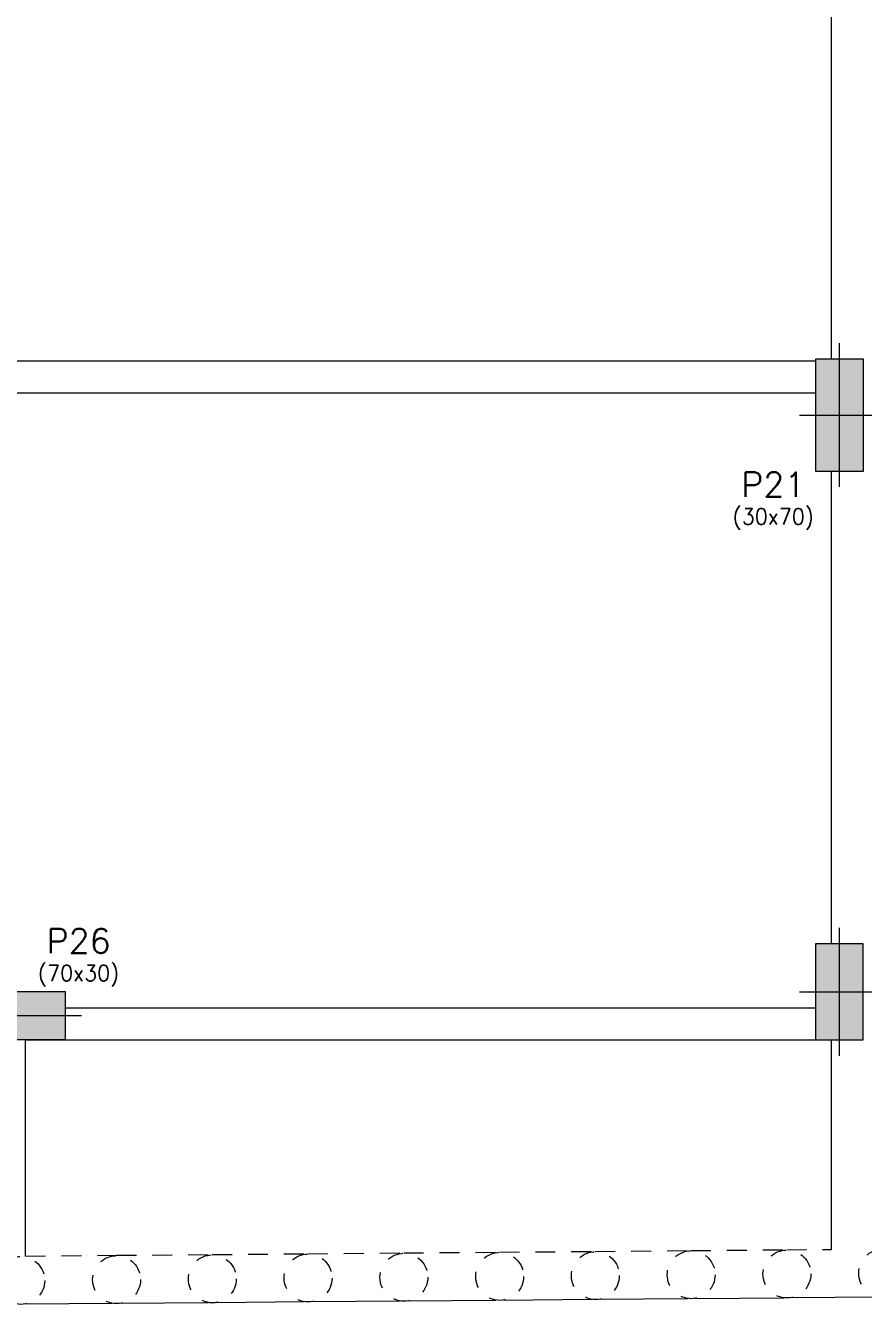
# Model space of a CAD drawing. Header units: metres. Extents: x 219 to 707, y -561 to -17.
# Drawn here: x 409.8 to 415.05, y -85.98 to -77.97 of the extents above; entities that cross this region are included whole.
import ezdxf
from ezdxf.enums import TextEntityAlignment as Align

# ---------------------------------------------------------------- set-up
doc = ezdxf.new("R2010")
doc.units = ezdxf.units.M
doc.linetypes.add('DASHED', pattern=[0.75, 0.5, -0.25])
for name, color, linetype, lineweight in [('PILAR_DIM', 253, 'Continuous', 0), ('PILAR_EJES', 1, 'Continuous', 0), ('PILAR_HORMIGON', 5, 'Continuous', 20), ('PILAR_REF', 253, 'Continuous', 0), ('VIG_CARAS', 253, 'Continuous', 9)]:
    doc.layers.add(name, color=color, linetype=linetype, lineweight=lineweight)
doc.styles.add('CYPETXT', font='romans', dxfattribs={"height": 0.2})

# ---------------------------------------------------------------- blocks, each defined once
blk = doc.blocks.new('Ejes del pilar')
at = {"layer": 'PILAR_EJES'}
for p, q in [((0, -0.5), (0, 0.5)), ((-0.5, 0), (0.5, 0))]:
    blk.add_line(p, q, dxfattribs=at)
blk = doc.blocks.new('A$Ce6b0c617')
h = blk.add_hatch(color=252)
h.dxf.hatch_style = 1
h.paths.add_polyline_path([(-17.2, -0.0976), (-16.5, -0.0976), (-16.5, 0.1024), (-17.2, 0.1024)])
h.paths.add_polyline_path([(-12.325, -0.098), (-11.525, -0.098), (-11.525, 0.102), (-12.325, 0.102)])
h.paths.add_polyline_path([(-7.3, -0.2), (-6.6, -0.2), (-6.6, 0.1), (-7.3, 0.1)])
h.paths.add_polyline_path([(-3.1502, -0.1), (-2.4502, -0.1), (-2.4502, 0.1), (-3.1502, 0.1)])
h.paths.add_polyline_path([(-0.35, -0.1), (0.35, -0.1), (0.35, 0.1), (-0.35, 0.1)])
h.paths.add_polyline_path([(-0.3503, -4.0492), (-0.0503, -4.0492), (-0.0503, -3.3492), (-0.3503, -3.3492)])
h.paths.add_polyline_path([(-3.1503, -4.05), (-2.8503, -4.05), (-2.8503, -3.35), (-3.1503, -3.35)])
h.paths.add_polyline_path([(-7.3003, -3.6487), (-6.6003, -3.6487), (-6.6003, -3.3487), (-7.3003, -3.3487)])
h.paths.add_polyline_path([(-12.0503, -3.648), (-11.3503, -3.648), (-11.3503, -3.348), (-12.0503, -3.348)])
h.paths.add_polyline_path([(-17.7003, -3.5987), (-16.9003, -3.5987), (-16.9003, -3.3487), (-17.7003, -3.3487)])
h.paths.add_polyline_path([(-17.2011, -13.8979), (-16.9011, -13.8979), (-16.9011, -13.2979), (-17.2011, -13.2979)])
h.paths.add_polyline_path([(-12.0511, -13.8978), (-11.7511, -13.8978), (-11.7511, -13.2978), (-12.0511, -13.2978)])
h.paths.add_polyline_path([(-12.0508, -10.4358), (-11.7508, -10.4358), (-11.7508, -9.6358), (-12.0508, -9.6358)])
h.paths.add_polyline_path([(-6.8008, -10.3362), (-6.4508, -10.3362), (-6.4508, -9.6362), (-6.8008, -9.6362)])
h.paths.add_polyline_path([(-6.802, -13.8987), (-6.502, -13.8987), (-6.502, -13.2987), (-6.802, -13.2987)])
h.paths.add_polyline_path([(-3.7511, -13.8983), (-3.4511, -13.8983), (-3.4511, -13.1983), (-3.7511, -13.1983)])
h.paths.add_polyline_path([(-3.7508, -10.3364), (-3.4508, -10.3364), (-3.4508, -9.6364), (-3.7508, -9.6364)])
h.paths.add_polyline_path([(0.9002, -13.8987), (1.6002, -13.8987), (1.6002, -13.5987), (0.9002, -13.5987)])
h.paths.add_polyline_path([(6.2989, -13.8998), (6.5989, -13.8998), (6.5989, -13.2998), (6.2989, -13.2998)])
h.paths.add_polyline_path([(6.2992, -10.3373), (6.5992, -10.3373), (6.5992, -9.6373), (6.2992, -9.6373)])
h.paths.add_polyline_path([(-17.7008, -9.9477), (-17.0008, -9.9477), (-17.0008, -9.6477), (-17.7008, -9.6477)])
h.paths.add_polyline_path([(6.2997, -3.5496), (6.5997, -3.5496), (6.5997, -2.8496), (6.2997, -2.8496)])
h.paths.add_polyline_path([(6, -0.2), (6.6, -0.2), (6.6, 0.1), (6, 0.1)])
at = {"layer": 'PILAR_HORMIGON'}
for points in [[(6.2992, -10.3373), (6.5992, -10.3373), (6.5992, -9.6373), (6.2992, -9.6373), (6.2992, -10.3373)], [(6.2992, -10.3373), (6.5992, -10.3373), (6.5992, -9.6373), (6.2992, -9.6373), (6.2992, -10.3373)], [(6.2989, -13.8998), (6.5989, -13.8998), (6.5989, -13.2998), (6.2989, -13.2998), (6.2989, -13.8998)], [(6.2989, -13.8998), (6.5989, -13.8998), (6.5989, -13.2998), (6.2989, -13.2998), (6.2989, -13.8998)], [(0.9002, -13.8987), (1.6002, -13.8987), (1.6002, -13.5987), (0.9002, -13.5987), (0.9002, -13.8987)], [(0.9002, -13.8987), (1.6002, -13.8987), (1.6002, -13.5987), (0.9002, -13.5987), (0.9002, -13.8987)]]:
    blk.add_lwpolyline(points, close=True, dxfattribs=at)
at = {"layer": 'VIG_CARAS'}
for p, q in [((6.4, -9.6373), (6.4, -3.5496)), ((6.4, -9.6373), (6.4, -3.5496)), ((-2.85, -9.6477), (6.2992, -9.6477)), ((-2.85, -9.6477), (6.2992, -9.6477)), ((-2.95, -9.8477), (6.2992, -9.8477)), ((-2.95, -9.8477), (6.2992, -9.8477)), ((6.4, -13.2998), (6.4, -10.3373)), ((6.4, -13.2998), (6.4, -10.3373)), ((1.6002, -13.6994), (6.2989, -13.6994)), ((1.6002, -13.6994), (6.2989, -13.6994)), ((1.3502, -13.8994), (6.2989, -13.8994)), ((1.3503, -15.2548), (1.3502, -13.8994)), ((1.3502, -13.8994), (6.2989, -13.8994)), ((1.3503, -15.2548), (1.3502, -13.8994)), ((6.4, -15.2133), (6.4, -13.8998)), ((6.4, -15.2133), (6.4, -13.8998)), ((2.5487, -15.545), (3.0954, -15.5405)), ((2.5487, -15.545), (3.0954, -15.5405)), ((3.1477, -15.5401), (3.6964, -15.5356)), ((3.1477, -15.5401), (3.6964, -15.5356)), ((3.7468, -15.5351), (4.2973, -15.5306)), ((3.7468, -15.5351), (4.2973, -15.5306)), ((4.3458, -15.5302), (4.8983, -15.5257)), ((4.3458, -15.5302), (4.8983, -15.5257)), ((4.9447, -15.5253), (5.4994, -15.5207)), ((4.9447, -15.5253), (5.4994, -15.5207)), ((5.5436, -15.5204), (6.1005, -15.5158)), ((5.5436, -15.5204), (6.1005, -15.5158)), ((6.1425, -15.5154), (6.7017, -15.5108)), ((6.1425, -15.5154), (6.7017, -15.5108)), ((1.3504, -15.5549), (1.8937, -15.5504)), ((1.3504, -15.5549), (1.8937, -15.5504)), ((1.9496, -15.5499), (2.4945, -15.5454)), ((1.9496, -15.5499), (2.4945, -15.5454))]:
    blk.add_line(p, q, dxfattribs=at)
at = {"layer": 'VIG_CARAS', "color": 2, "linetype": 'DASHED', "ltscale": 0.25}
for p, q in [((4.9191, -15.2255), (5.519, -15.2205)), ((4.9191, -15.2255), (5.519, -15.2205)), ((5.519, -15.2205), (6.119, -15.2156)), ((5.519, -15.2205), (6.119, -15.2156)), ((6.119, -15.2156), (6.4, -15.2133)), ((6.119, -15.2156), (6.4, -15.2133)), ((1.3503, -15.2548), (1.9192, -15.2502)), ((1.3503, -15.2548), (1.9192, -15.2502)), ((1.9192, -15.2502), (2.5191, -15.2452)), ((1.9192, -15.2502), (2.5191, -15.2452)), ((2.5191, -15.2452), (3.1191, -15.2403)), ((2.5191, -15.2452), (3.1191, -15.2403)), ((3.1191, -15.2403), (3.7191, -15.2354)), ((3.1191, -15.2403), (3.7191, -15.2354)), ((3.7191, -15.2354), (4.3191, -15.2304)), ((3.7191, -15.2354), (4.3191, -15.2304)), ((4.3191, -15.2304), (4.9191, -15.2255)), ((4.3191, -15.2304), (4.9191, -15.2255))]:
    blk.add_line(p, q, dxfattribs=at)
at = {"layer": 'VIG_CARAS', "color": 2, "linetype": 'DASHED', "ltscale": 0.15}
for centre in [(6.1203, -15.3671), (6.1203, -15.3671), (6.7202, -15.362), (6.7202, -15.362), (1.3204, -15.4079), (1.3204, -15.4079), (1.9204, -15.4028), (1.9204, -15.4028), (2.5204, -15.3977), (2.5204, -15.3977), (3.1204, -15.3926), (3.1204, -15.3926), (3.7203, -15.3875), (3.7203, -15.3875), (4.3203, -15.3824), (4.3203, -15.3824), (4.9203, -15.3773), (4.9203, -15.3773), (5.5203, -15.3722), (5.5203, -15.3722)]:
    blk.add_circle(centre, 0.15, dxfattribs=at)
at = {"layer": 'PILAR_EJES'}
for p, xscale, yscale in [((6.4492, -9.9873), 0.5, 0.9000000000000001), ((6.4492, -9.9873), 0.5, 0.9000000000000001), ((6.4489, -13.5998), 0.5, 0.8), ((6.4489, -13.5998), 0.5, 0.8), ((1.2502, -13.7487), 0.9000000000000001, 0.5), ((1.2502, -13.7487), 0.9000000000000001, 0.5)]:
    blk.add_blockref('Ejes del pilar', p, dxfattribs=dict(at, xscale=xscale, yscale=yscale))
at = {"layer": 'PILAR_DIM', "lineweight": 0, "style": 'CYPETXT', "width": 0.882521}
for s, p, p2 in [('(30x70)', (5.7807, -10.6723), (6.2892, -10.6723)), ('(30x70)', (5.7807, -10.6723), (6.2892, -10.6723)), ('(70x30)', (1.4285, -13.5324), (1.937, -13.5324)), ('(70x30)', (1.4285, -13.5324), (1.937, -13.5324))]:
    blk.add_text(s, height=0.1, dxfattribs=at).set_placement(p, p2, align=Align.FIT)
at = {"layer": 'PILAR_REF', "style": 'CYPETXT'}
for s, width, p, p2 in [('P21', 1.060755, (5.8336, -10.4981), (6.2363, -10.4981)), ('P21', 1.060755, (5.8336, -10.4981), (6.2363, -10.4981)), ('P26', 0.951021, (1.4813, -13.3582), (1.8841, -13.3582)), ('P26', 0.951021, (1.4813, -13.3582), (1.8841, -13.3582))]:
    blk.add_text(s, height=0.15333, dxfattribs=dict(at, width=width)).set_placement(p, p2, align=Align.FIT)

msp = doc.modelspace()

# ---------------------------------------------------------------- block references
msp.add_blockref('A$Ce6b0c617', (408.4456, -70.426))

doc.saveas('drawing.dxf')
